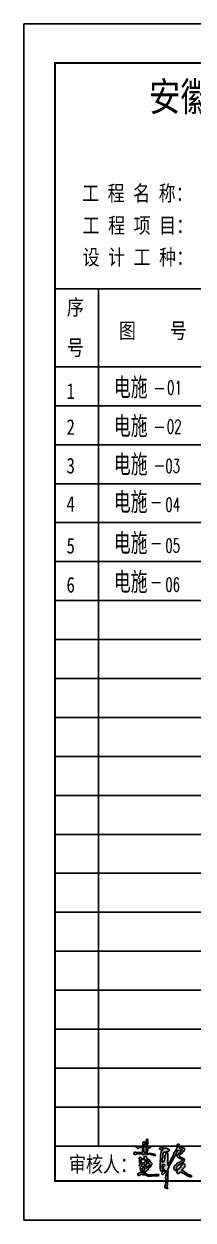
# Model space of a CAD drawing. Extents: x -496980 to 486425, y -292187 to -29437.
# Drawn here: x -209766 to -202714, y -241752 to -191865 of the extents above; entities that cross this region are included whole.
import ezdxf
from ezdxf.enums import TextEntityAlignment as Align

# ---------------------------------------------------------------- set-up
doc = ezdxf.new("R2010")
doc.units = 0
doc.header["$LTSCALE"] = 1000
doc.header["$MEASUREMENT"] = 0
doc.linetypes.add('DASHED', pattern=[10000, 5000, 5000])
for name, color, linetype in [('DN_DIM', 3, 'Continuous'), ('PUB_TEXT', 7, 'Continuous'), ('PUB_TITLE', 4, 'Continuous'), ('WALL', 9, 'Continuous')]:
    doc.layers.add(name, color=color, linetype=linetype)
doc.styles.add('_HZTXT', font='txt.shx', dxfattribs={"width": 0.8, "bigfont": 'hztxt.shx'})
doc.styles.add('_TXT', font='SIMPLEX.shx', dxfattribs={"width": 0.6})
doc.styles.add('中文', font='', dxfattribs={"width": 0.8, "height": 1600})
doc.styles.get('中文').set_extended_font_data('SimSun')

# ---------------------------------------------------------------- blocks, each defined once
blk = doc.blocks.new('A$C3D9F50CE')
h = blk.add_hatch(color=256)
h.paths.add_polyline_path([(141, 446), (149, 446), (155, 446), (160, 445), (164, 441), (169, 440), (175, 441), (179, 444), (186, 445), (212, 442), (227, 436), (246, 431), (260, 428), (269, 423), (273, 422), (278, 425), (279, 429), (277, 434), (268, 440), (257, 445), (244, 449), (225, 453), (209, 453), (187, 453), (180, 454), (176, 456), (172, 462), (172, 467), (175, 483), (177, 495), (177, 500), (176, 506), (176, 510), (176, 516), (177, 524), (178, 531), (184, 531), (190, 526), (193, 526), (199, 523), (205, 522), (211, 523), (214, 525), (214, 534), (212, 538), (204, 542), (196, 544), (187, 546), (174, 547), (174, 550), (173, 552), (173, 557), (176, 570), (179, 582), (180, 593), (180, 612), (180, 624), (177, 632), (172, 636), (167, 637), (164, 636), (160, 633), (157, 627), (158, 616), (160, 608), (161, 595), (160, 583), (159, 566), (159, 554), (158, 546), (154, 544), (145, 542), (137, 543), (134, 546), (134, 559), (134, 566), (135, 570), (140, 573), (145, 577), (146, 586), (140, 595), (135, 600), (129, 602), (123, 602), (117, 597), (113, 588), (116, 577), (117, 566), (112, 556), (109, 552), (101, 551), (57, 543), (52, 547), (47, 548), (39, 548), (34, 545), (31, 537), (32, 530), (37, 523), (45, 517), (57, 517), (68, 523), (80, 531), (96, 535), (108, 533), (109, 514), (109, 502), (110, 483), (114, 470), (111, 466), (107, 466), (100, 467), (84, 467), (70, 467), (50, 467), (32, 467), (21, 469), (12, 468), (4, 466), (0, 459), (0, 449), (4, 444), (11, 441), (22, 441), (31, 444), (40, 445), (80, 446), (104, 446), (110, 444), (110, 440), (113, 436), (118, 434), (125, 437), (128, 441), (128, 446)])
h.paths.add_polyline_path([(138, 468), (133, 474), (127, 481), (127, 490), (126, 507), (124, 516), (124, 528), (125, 531), (128, 534), (131, 535), (139, 536), (148, 534), (156, 532), (161, 530), (161, 522), (159, 512), (158, 506), (156, 498), (157, 489), (156, 474), (156, 470), (149, 470), (145, 467)], flags=16)
h = blk.add_hatch(color=256)
h.paths.add_polyline_path([(595, 216), (603, 214), (627, 202), (654, 186), (665, 180), (678, 172), (689, 166), (695, 161), (702, 158), (712, 156), (720, 155), (725, 152), (730, 154), (737, 154), (739, 157), (743, 160), (742, 166), (732, 169), (725, 175), (718, 178), (707, 180), (692, 189), (685, 193), (671, 205), (645, 219), (645, 223), (621, 233), (615, 237), (613, 242), (615, 245), (620, 248), (623, 251), (627, 252), (630, 254), (632, 257), (633, 260), (636, 267), (640, 269), (644, 271), (648, 273), (651, 278), (653, 282), (653, 286), (650, 295), (652, 299), (653, 303), (652, 307), (649, 314), (648, 316), (646, 318), (643, 319), (635, 322), (633, 322), (628, 320), (626, 317), (621, 312), (620, 309), (611, 301), (606, 294), (604, 287), (601, 279), (583, 264), (581, 260), (579, 256), (572, 251), (566, 248), (558, 246), (552, 249), (549, 250), (546, 254), (545, 257), (544, 263), (545, 270), (548, 278), (558, 289), (572, 300), (597, 321), (638, 347), (640, 350), (644, 357), (648, 361), (648, 365), (648, 368), (648, 374), (643, 385), (630, 394), (597, 407), (592, 409), (584, 414), (581, 418), (581, 422), (583, 424), (584, 426), (587, 431), (595, 439), (601, 443), (611, 454), (617, 461), (624, 466), (630, 475), (639, 482), (648, 495), (650, 504), (650, 511), (639, 524), (634, 526), (623, 528), (606, 527), (600, 522), (588, 519), (582, 523), (582, 525), (580, 529), (580, 534), (579, 540), (582, 547), (583, 550), (582, 559), (581, 568), (579, 570), (572, 573), (568, 575), (562, 574), (558, 574), (556, 568), (557, 557), (555, 538), (546, 511), (537, 493), (525, 474), (517, 467), (511, 456), (502, 427), (489, 404), (480, 388), (474, 373), (464, 352), (457, 335), (444, 317), (444, 306), (436, 299), (434, 309), (432, 315), (435, 325), (433, 344), (436, 355), (435, 375), (436, 398), (436, 409), (437, 428), (436, 444), (435, 454), (427, 460), (414, 461), (407, 453), (404, 434), (399, 419), (398, 402), (398, 388), (393, 373), (384, 349), (374, 339), (366, 340), (364, 347), (364, 352), (364, 361), (364, 379), (367, 388), (369, 391), (371, 402), (370, 409), (370, 416), (372, 425), (372, 431), (373, 434), (372, 443), (374, 452), (374, 461), (374, 465), (378, 469), (382, 470), (388, 470), (396, 469), (406, 470), (416, 472), (423, 476), (434, 476), (445, 480), (447, 484), (451, 491), (458, 497), (456, 504), (441, 510), (419, 520), (409, 519), (396, 521), (380, 523), (365, 525), (355, 532), (350, 531), (340, 532), (338, 531), (334, 523), (330, 518), (329, 514), (329, 509), (331, 505), (336, 502), (339, 502), (351, 503), (355, 504), (363, 505), (371, 505), (375, 504), (377, 500), (376, 498), (372, 497), (369, 494), (363, 491), (355, 489), (350, 480), (349, 462), (346, 442), (342, 429), (341, 411), (340, 392), (340, 377), (339, 354), (341, 340), (337, 325), (339, 307), (338, 282), (338, 278), (336, 272), (336, 268), (337, 262), (337, 256), (339, 250), (341, 245), (343, 239), (344, 236), (346, 229), (349, 227), (353, 227), (356, 227), (359, 228), (364, 230), (367, 229), (369, 232), (370, 236), (371, 240), (370, 246), (371, 253), (376, 258), (384, 250), (383, 242), (380, 229), (376, 224), (374, 222), (371, 217), (366, 212), (364, 210), (359, 206), (357, 202), (357, 199), (357, 195), (357, 191), (359, 188), (361, 185), (364, 183), (366, 182), (369, 182), (372, 181), (375, 184), (377, 186), (381, 190), (384, 193), (388, 195), (391, 197), (394, 200), (396, 204), (397, 209), (398, 214), (399, 217), (399, 224), (398, 228), (403, 234), (409, 234), (413, 232), (416, 216), (418, 190), (410, 166), (406, 142), (408, 119), (409, 78), (407, 60), (399, 30), (399, 15), (413, 9), (434, 0), (430, 11), (423, 24), (432, 44), (432, 66), (434, 135), (436, 148), (434, 160), (436, 171), (437, 185), (437, 202), (439, 220), (436, 233), (435, 242), (436, 252), (443, 265), (449, 275), (449, 286), (459, 297), (464, 311), (471, 318), (475, 326), (488, 349), (492, 357), (498, 370), (506, 382), (516, 402), (519, 408), (526, 417), (533, 426), (535, 433), (542, 454), (548, 460), (550, 464), (552, 470), (557, 477), (555, 483), (556, 487), (559, 491), (561, 493), (565, 495), (568, 490), (571, 490), (579, 490), (587, 490), (592, 491), (597, 493), (599, 495), (601, 497), (604, 502), (605, 505), (609, 505), (615, 507), (621, 501), (619, 496), (616, 493), (610, 486), (604, 478), (595, 471), (588, 462), (578, 456), (573, 446), (562, 437), (559, 434), (556, 429), (556, 424), (557, 419), (557, 413), (562, 407), (566, 401), (568, 399), (576, 394), (582, 391), (588, 388), (594, 388), (603, 383), (608, 381), (621, 379), (627, 376), (628, 370), (621, 366), (614, 361), (605, 353), (584, 342), (557, 327), (544, 308), (535, 302), (526, 297), (521, 289), (514, 282), (511, 279), (511, 272), (512, 261), (514, 257), (517, 250), (519, 244), (530, 237), (532, 234), (542, 232), (546, 233), (554, 233), (559, 230), (556, 224), (551, 216), (552, 209), (554, 201), (558, 197), (563, 193), (573, 196), (579, 200), (584, 203), (590, 212), (592, 214)])
h.paths.add_polyline_path([(397, 300), (394, 297), (389, 296), (386, 293), (384, 290), (384, 288), (382, 284), (381, 280), (380, 276), (377, 274), (375, 273), (374, 270), (374, 268), (372, 264), (369, 262), (367, 258), (363, 261), (362, 263), (360, 265), (361, 268), (362, 270), (362, 272), (362, 274), (363, 275), (362, 282), (361, 296), (363, 311), (374, 311), (384, 310), (393, 311), (394, 308), (395, 308), (397, 305)], flags=16)
h = blk.add_hatch(color=256)
h.paths.add_polyline_path([(109, 198), (115, 207), (129, 211), (144, 216), (164, 235), (183, 246), (191, 251), (189, 260), (189, 271), (198, 277), (211, 278), (222, 298), (235, 326), (215, 347), (196, 369), (182, 378), (170, 386), (161, 394), (161, 402), (161, 410), (158, 418), (153, 420), (142, 420), (135, 417), (133, 410), (133, 401), (136, 395), (133, 392), (126, 389), (113, 389), (101, 388), (97, 390), (95, 393), (91, 400), (89, 404), (83, 405), (76, 406), (72, 403), (69, 396), (67, 391), (69, 383), (73, 378), (72, 372), (74, 366), (73, 352), (74, 340), (77, 334), (80, 327), (80, 322), (70, 306), (69, 302), (68, 296), (71, 288), (76, 287), (80, 283), (83, 280), (82, 273), (82, 266), (82, 262), (83, 257), (83, 251), (83, 247), (85, 236), (86, 235), (97, 232), (100, 227), (104, 225), (113, 225), (114, 227), (114, 232), (112, 235), (110, 238), (110, 245), (108, 251), (109, 266), (114, 268), (122, 273), (122, 279), (120, 285), (114, 289), (107, 284), (102, 282), (100, 290), (99, 297), (96, 302), (100, 310), (107, 314), (119, 319), (125, 321), (133, 321), (137, 317), (138, 312), (136, 289), (134, 275), (138, 252), (137, 237), (123, 229), (109, 220), (91, 211), (72, 204), (55, 197), (49, 192), (49, 186), (51, 178), (54, 173), (60, 167), (69, 172), (75, 175), (88, 181), (94, 185), (102, 185), (108, 182), (112, 179), (127, 179), (140, 180), (153, 175), (164, 171), (180, 163), (222, 162), (282, 164), (300, 166), (312, 165), (319, 170), (321, 176), (318, 181), (310, 184), (289, 183), (267, 182), (231, 180), (194, 180), (172, 183), (166, 190), (153, 197), (137, 198), (121, 192)])
h.paths.add_polyline_path([(162, 261), (157, 266), (154, 272), (156, 280), (156, 290), (153, 295), (155, 303), (156, 309), (156, 313), (158, 319), (161, 321), (165, 325), (171, 324), (175, 324), (177, 323), (183, 324), (186, 325), (190, 325), (197, 323), (199, 318), (199, 313), (199, 306), (198, 302), (195, 299), (191, 295), (184, 291), (174, 284), (170, 281), (172, 277), (170, 272), (168, 264)], flags=16)
h.paths.add_polyline_path([(102, 331), (99, 334), (95, 339), (95, 345), (94, 356), (94, 363), (93, 370), (96, 375), (98, 378), (103, 378), (108, 377), (120, 375), (131, 376), (140, 376), (142, 374), (144, 373), (145, 369), (145, 366), (145, 362), (143, 350), (142, 342), (141, 337), (139, 335), (135, 335), (127, 334), (120, 334), (109, 332)], flags=16)
h.paths.add_polyline_path([(164, 335), (161, 338), (159, 343), (159, 346), (160, 353), (159, 356), (159, 361), (162, 365), (166, 366), (169, 365), (174, 363), (175, 360), (179, 357), (181, 353), (186, 348), (188, 346), (187, 340), (184, 337), (181, 335), (178, 334), (172, 335), (168, 335)], flags=16)
for p, q in [((160, 633), (157, 627)), ((157, 627), (158, 616)), ((158, 616), (160, 608)), ((164, 636), (160, 633)), ((167, 637), (164, 636)), ((172, 636), (167, 637)), ((177, 632), (172, 636)), ((180, 624), (177, 632)), ((180, 612), (180, 624)), ((4, 466), (0, 459)), ((12, 468), (4, 466)), ((21, 469), (12, 468)), ((32, 467), (21, 469)), ((34, 545), (31, 537)), ((31, 537), (32, 530)), ((32, 530), (37, 523)), ((50, 467), (32, 467)), ((39, 548), (34, 545)), ((37, 523), (45, 517)), ((47, 548), (39, 548)), ((45, 517), (57, 517)), ((52, 547), (47, 548)), ((70, 467), (50, 467)), ((57, 543), (52, 547)), ((101, 551), (57, 543)), ((57, 517), (68, 523)), ((68, 523), (80, 531)), ((84, 467), (70, 467)), ((80, 531), (96, 535)), ((100, 467), (84, 467)), ((96, 535), (108, 533)), ((107, 466), (100, 467)), ((109, 552), (101, 551)), ((111, 466), (107, 466)), ((108, 533), (109, 514)), ((112, 556), (109, 552)), ((109, 514), (109, 502)), ((109, 502), (110, 483)), ((110, 483), (113, 472)), ((113, 469), (111, 466)), ((117, 566), (112, 556)), ((117, 597), (113, 588)), ((113, 588), (116, 577)), ((113, 472), (113, 469)), ((116, 577), (117, 566)), ((123, 602), (117, 597)), ((129, 602), (123, 602)), ((124, 528), (125, 531)), ((124, 516), (124, 528)), ((126, 507), (124, 516)), ((125, 531), (128, 534)), ((127, 490), (126, 507)), ((127, 481), (127, 490)), ((133, 474), (127, 481)), ((128, 534), (131, 535)), ((135, 600), (129, 602)), ((131, 535), (139, 536)), ((138, 468), (133, 474)), ((134, 566), (135, 570)), ((134, 559), (134, 566)), ((134, 546), (134, 559)), ((137, 543), (134, 546)), ((140, 595), (135, 600)), ((135, 570), (140, 573)), ((145, 542), (137, 543)), ((145, 467), (138, 468)), ((139, 536), (148, 534)), ((146, 586), (140, 595)), ((140, 573), (145, 577)), ((145, 577), (146, 586)), ((154, 544), (145, 542)), ((149, 470), (145, 467)), ((148, 534), (156, 532)), ((156, 470), (149, 470)), ((156, 545), (154, 544)), ((158, 547), (156, 545)), ((156, 532), (161, 530)), ((158, 506), (156, 498)), ((156, 498), (157, 489)), ((157, 489), (156, 474)), ((156, 474), (156, 470)), ((157, 489), (157, 489)), ((159, 554), (158, 547)), ((159, 512), (158, 506)), ((158, 506), (158, 506)), ((160, 583), (159, 566)), ((159, 566), (159, 554)), ((161, 522), (159, 512)), ((160, 608), (161, 595)), ((161, 595), (160, 583)), ((161, 530), (161, 522)), ((172, 467), (175, 483)), ((172, 462), (172, 467)), ((176, 456), (172, 462)), ((173, 557), (176, 570)), ((173, 552), (173, 557)), ((174, 550), (173, 552)), ((174, 547), (174, 550)), ((187, 546), (174, 547)), ((175, 483), (177, 495)), ((175, 483), (175, 483)), ((175, 483), (175, 483)), ((175, 483), (175, 483)), ((175, 483), (175, 483)), ((175, 483), (175, 483)), ((176, 570), (179, 582)), ((176, 516), (177, 524)), ((176, 510), (176, 516)), ((176, 506), (176, 510)), ((177, 500), (176, 506)), ((177, 529), (180, 531)), ((177, 524), (177, 529)), ((177, 495), (177, 500)), ((177, 495), (177, 495)), ((177, 495), (177, 495)), ((177, 495), (177, 495)), ((177, 495), (177, 495)), ((177, 495), (177, 495)), ((177, 495), (177, 495)), ((177, 495), (177, 495)), ((177, 495), (177, 495)), ((177, 495), (177, 495)), ((179, 582), (180, 593)), ((180, 593), (180, 612)), ((180, 531), (184, 531)), ((184, 531), (190, 526)), ((196, 544), (187, 546)), ((190, 526), (193, 526)), ((193, 526), (199, 523)), ((204, 542), (196, 544)), ((199, 523), (205, 522)), ((212, 538), (204, 542)), ((205, 522), (211, 523)), ((211, 523), (214, 525)), ((214, 534), (212, 538)), ((214, 525), (214, 534)), ((329, 514), (330, 518)), ((329, 509), (329, 514)), ((331, 505), (329, 509)), ((330, 518), (333, 522)), ((336, 502), (331, 505)), ((333, 522), (335, 525)), ((335, 525), (338, 531)), ((339, 502), (336, 502)), ((338, 531), (340, 532)), ((351, 503), (339, 502)), ((340, 532), (350, 531)), ((346, 442), (349, 462)), ((349, 462), (350, 480)), ((350, 531), (355, 532)), ((350, 480), (355, 489)), ((355, 504), (351, 503)), ((355, 532), (365, 525)), ((363, 505), (355, 504)), ((355, 489), (363, 491)), ((371, 505), (363, 505)), ((363, 491), (369, 494)), ((365, 525), (380, 523)), ((369, 494), (372, 497)), ((375, 504), (371, 505)), ((372, 497), (376, 498)), ((378, 469), (374, 465)), ((374, 465), (374, 461)), ((374, 461), (374, 452)), ((377, 500), (375, 504)), ((376, 498), (377, 500)), ((382, 470), (378, 469)), ((380, 523), (396, 521)), ((388, 470), (382, 470)), ((396, 469), (388, 470)), ((396, 521), (409, 519)), ((406, 470), (396, 469)), ((416, 472), (406, 470)), ((407, 453), (414, 461)), ((409, 519), (419, 520)), ((414, 461), (427, 460)), ((423, 476), (416, 472)), ((419, 520), (441, 510)), ((434, 476), (423, 476)), ((445, 480), (434, 476)), ((441, 510), (456, 504)), ((447, 484), (445, 480)), ((451, 491), (447, 484)), ((458, 497), (451, 491)), ((456, 504), (458, 497)), ((511, 456), (517, 467)), ((517, 467), (525, 474)), ((525, 474), (537, 493)), ((537, 493), (546, 511)), ((546, 511), (555, 538)), ((550, 464), (548, 460)), ((552, 470), (550, 464)), ((557, 477), (552, 470)), ((555, 538), (557, 557)), ((556, 487), (555, 483)), ((555, 483), (557, 477)), ((556, 568), (558, 574)), ((557, 557), (556, 568)), ((556, 568), (556, 568)), ((559, 491), (556, 487)), ((557, 477), (557, 477)), ((558, 574), (562, 574)), ((561, 493), (559, 491)), ((565, 495), (561, 493)), ((562, 574), (568, 575)), ((568, 490), (565, 495)), ((568, 575), (572, 573)), ((571, 490), (568, 490)), ((579, 490), (571, 490)), ((572, 573), (579, 570)), ((578, 456), (588, 462)), ((579, 570), (581, 568)), ((582, 547), (579, 540)), ((579, 540), (580, 534)), ((587, 490), (579, 490)), ((580, 534), (580, 529)), ((580, 529), (582, 525)), ((581, 568), (582, 559)), ((582, 559), (583, 550)), ((583, 550), (582, 547)), ((582, 525), (582, 523)), ((582, 523), (582, 523)), ((582, 523), (588, 519)), ((592, 491), (587, 490)), ((588, 519), (600, 522)), ((588, 519), (588, 519)), ((588, 462), (595, 471)), ((597, 493), (592, 491)), ((595, 471), (604, 478)), ((599, 495), (597, 493)), ((601, 497), (599, 495)), ((600, 522), (606, 527)), ((604, 502), (601, 497)), ((605, 505), (604, 502)), ((604, 502), (604, 502)), ((604, 478), (610, 486)), ((609, 505), (605, 505)), ((606, 527), (623, 528)), ((615, 507), (609, 505)), ((610, 486), (616, 493)), ((617, 461), (611, 454)), ((619, 502), (615, 507)), ((615, 507), (615, 507)), ((616, 493), (619, 496)), ((624, 466), (617, 461)), ((620, 500), (619, 502)), ((619, 502), (619, 502)), ((619, 496), (620, 500)), ((623, 528), (634, 526)), ((630, 475), (624, 466)), ((639, 482), (630, 475)), ((634, 526), (639, 524)), ((639, 524), (650, 511)), ((648, 495), (639, 482)), ((650, 504), (648, 495)), ((650, 511), (650, 504)), ((0, 459), (0, 449)), ((0, 449), (4, 444)), ((4, 444), (11, 441)), ((11, 441), (22, 441)), ((22, 441), (31, 444)), ((31, 444), (40, 445)), ((40, 445), (80, 446)), ((67, 391), (69, 396)), ((69, 383), (67, 391)), ((69, 396), (72, 403)), ((73, 378), (69, 383)), ((70, 306), (80, 322)), ((72, 403), (76, 406)), ((72, 372), (73, 378)), ((74, 366), (72, 372)), ((73, 352), (74, 366)), ((74, 340), (73, 352)), ((77, 334), (74, 340)), ((76, 406), (83, 405)), ((80, 327), (77, 334)), ((80, 446), (104, 446)), ((80, 322), (80, 327)), ((83, 405), (89, 404)), ((89, 404), (91, 400)), ((91, 400), (95, 393)), ((93, 370), (94, 372)), ((94, 363), (93, 370)), ((94, 372), (96, 375)), ((94, 356), (94, 363)), ((95, 345), (94, 356)), ((95, 393), (97, 390)), ((95, 339), (95, 345)), ((99, 334), (95, 339)), ((96, 375), (98, 378)), ((100, 310), (96, 302)), ((97, 390), (101, 388)), ((98, 378), (103, 378)), ((102, 331), (99, 334)), ((107, 314), (100, 310)), ((101, 388), (113, 389)), ((109, 332), (102, 331)), ((103, 378), (108, 377)), ((104, 446), (110, 444)), ((119, 319), (107, 314)), ((108, 377), (120, 375)), ((120, 334), (109, 332)), ((110, 444), (110, 440)), ((110, 440), (113, 436)), ((113, 436), (118, 434)), ((113, 389), (126, 389)), ((118, 434), (125, 437)), ((125, 321), (119, 319)), ((120, 375), (131, 376)), ((127, 334), (120, 334)), ((125, 437), (128, 441)), ((133, 321), (125, 321)), ((126, 389), (133, 392)), ((135, 335), (127, 334)), ((128, 444), (129, 446)), ((128, 441), (128, 444)), ((129, 446), (141, 446)), ((131, 376), (140, 376)), ((133, 410), (135, 417)), ((133, 401), (133, 410)), ((136, 395), (133, 401)), ((133, 392), (136, 395)), ((137, 317), (133, 321)), ((135, 417), (142, 420)), ((139, 335), (135, 335)), ((136, 289), (138, 312)), ((138, 312), (137, 317)), ((141, 337), (139, 335)), ((140, 376), (142, 374)), ((141, 446), (149, 446)), ((142, 342), (141, 337)), ((142, 420), (153, 420)), ((142, 374), (144, 373)), ((143, 350), (142, 342)), ((145, 362), (143, 350)), ((144, 373), (145, 369)), ((145, 369), (145, 366)), ((145, 366), (145, 362)), ((149, 446), (155, 446)), ((153, 420), (158, 418)), ((155, 446), (160, 445)), ((155, 303), (156, 309)), ((156, 313), (158, 319)), ((156, 309), (156, 313)), ((158, 418), (161, 410)), ((158, 319), (161, 321)), ((159, 361), (162, 365)), ((159, 356), (159, 361)), ((160, 353), (159, 356)), ((159, 346), (160, 353)), ((159, 343), (159, 346)), ((161, 338), (159, 343)), ((160, 445), (164, 441)), ((161, 410), (161, 402)), ((161, 402), (161, 394)), ((161, 394), (170, 386)), ((164, 335), (161, 338)), ((161, 321), (164, 324)), ((162, 365), (166, 366)), ((164, 441), (169, 440)), ((168, 335), (164, 335)), ((164, 324), (166, 325)), ((166, 366), (169, 365)), ((166, 325), (171, 324)), ((172, 335), (168, 335)), ((169, 440), (175, 441)), ((169, 365), (174, 363)), ((170, 386), (182, 378)), ((171, 324), (175, 324)), ((178, 334), (172, 335)), ((174, 363), (175, 360)), ((175, 441), (179, 444)), ((175, 360), (179, 357)), ((175, 324), (177, 323)), ((180, 454), (176, 456)), ((177, 323), (183, 324)), ((181, 335), (178, 334)), ((179, 444), (186, 445)), ((179, 357), (181, 353)), ((187, 453), (180, 454)), ((181, 353), (186, 348)), ((184, 337), (181, 335)), ((182, 378), (196, 369)), ((183, 324), (186, 325)), ((187, 340), (184, 337)), ((186, 445), (212, 442)), ((186, 348), (188, 346)), ((186, 325), (190, 325)), ((209, 453), (187, 453)), ((188, 346), (187, 340)), ((187, 340), (187, 340)), ((190, 325), (195, 324)), ((195, 324), (197, 322)), ((196, 369), (215, 347)), ((197, 322), (199, 318)), ((199, 318), (199, 313)), ((199, 313), (199, 306)), ((225, 453), (209, 453)), ((212, 442), (227, 436)), ((215, 347), (235, 326)), ((235, 326), (222, 298)), ((244, 449), (225, 453)), ((227, 436), (246, 431)), ((257, 445), (244, 449)), ((246, 431), (260, 428)), ((268, 440), (257, 445)), ((260, 428), (269, 423)), ((277, 434), (268, 440)), ((269, 423), (273, 422)), ((273, 422), (278, 425)), ((279, 429), (277, 434)), ((278, 425), (279, 429)), ((337, 325), (341, 340)), ((339, 307), (337, 325)), ((339, 354), (340, 377)), ((341, 340), (339, 354)), ((340, 392), (341, 411)), ((340, 377), (340, 392)), ((341, 411), (342, 429)), ((342, 429), (346, 442)), ((361, 296), (363, 311)), ((363, 311), (363, 311)), ((363, 311), (374, 311)), ((367, 388), (364, 379)), ((364, 379), (364, 361)), ((364, 361), (364, 352)), ((364, 352), (364, 347)), ((364, 347), (366, 340)), ((366, 340), (366, 340)), ((366, 340), (374, 339)), ((369, 391), (367, 388)), ((371, 402), (369, 391)), ((372, 425), (370, 416)), ((370, 416), (370, 409)), ((370, 409), (371, 402)), ((374, 452), (372, 443)), ((372, 443), (373, 434)), ((373, 434), (372, 431)), ((372, 431), (372, 425)), ((374, 339), (384, 349)), ((374, 311), (384, 310)), ((384, 349), (393, 373)), ((384, 310), (393, 311)), ((393, 373), (398, 388)), ((393, 311), (394, 308)), ((394, 308), (395, 308)), ((395, 308), (397, 305)), ((398, 402), (399, 419)), ((398, 388), (398, 402)), ((399, 419), (404, 434)), ((404, 434), (407, 453)), ((407, 453), (407, 453)), ((427, 460), (435, 454)), ((435, 325), (432, 315)), ((432, 315), (434, 309)), ((436, 355), (433, 344)), ((433, 344), (435, 325)), ((434, 309), (436, 299)), ((435, 454), (436, 444)), ((436, 398), (435, 375)), ((435, 375), (436, 355)), ((436, 444), (437, 428)), ((437, 428), (436, 409)), ((436, 409), (436, 398)), ((444, 317), (457, 335)), ((444, 306), (444, 317)), ((457, 335), (464, 352)), ((464, 311), (459, 297)), ((464, 352), (474, 373)), ((471, 318), (464, 311)), ((475, 326), (471, 318)), ((474, 373), (480, 388)), ((488, 349), (475, 326)), ((480, 388), (489, 404)), ((492, 357), (488, 349)), ((489, 404), (502, 427)), ((498, 370), (492, 357)), ((506, 382), (498, 370)), ((502, 427), (511, 456)), ((516, 402), (506, 382)), ((506, 382), (506, 382)), ((519, 408), (516, 402)), ((526, 417), (519, 408)), ((533, 426), (526, 417)), ((535, 433), (533, 426)), ((542, 454), (535, 433)), ((535, 302), (544, 308)), ((548, 460), (542, 454)), ((544, 308), (557, 327)), ((556, 429), (559, 434)), ((556, 424), (556, 429)), ((557, 419), (556, 424)), ((557, 413), (557, 419)), ((562, 407), (557, 413)), ((557, 327), (584, 342)), ((559, 434), (562, 437)), ((562, 437), (573, 446)), ((566, 401), (562, 407)), ((568, 399), (566, 401)), ((576, 394), (568, 399)), ((597, 321), (572, 300)), ((573, 446), (578, 456)), ((582, 391), (576, 394)), ((583, 424), (581, 422)), ((581, 422), (581, 419)), ((581, 419), (581, 417)), ((581, 417), (584, 414)), ((588, 388), (582, 391)), ((584, 426), (583, 424)), ((587, 431), (584, 426)), ((584, 414), (592, 409)), ((584, 342), (605, 353)), ((595, 439), (587, 431)), ((587, 431), (587, 431)), ((594, 388), (588, 388)), ((592, 409), (597, 407)), ((603, 383), (594, 388)), ((601, 443), (595, 439)), ((597, 407), (630, 394)), ((638, 347), (597, 321)), ((611, 454), (601, 443)), ((608, 381), (603, 383)), ((605, 353), (614, 361)), ((619, 380), (608, 381)), ((611, 301), (620, 309)), ((614, 361), (621, 366)), ((623, 378), (619, 380)), ((620, 309), (621, 312)), ((621, 366), (628, 370)), ((621, 312), (626, 317)), ((626, 377), (623, 378)), ((628, 374), (626, 377)), ((626, 317), (628, 320)), ((628, 370), (628, 374)), ((628, 320), (633, 322)), ((630, 394), (643, 385)), ((633, 322), (635, 322)), ((635, 322), (643, 319)), ((640, 350), (638, 347)), ((644, 357), (640, 350)), ((643, 385), (648, 374)), ((643, 319), (646, 318)), ((648, 361), (644, 357)), ((646, 318), (648, 316)), ((648, 374), (648, 368)), ((648, 368), (648, 365)), ((648, 365), (648, 361)), ((648, 316), (649, 314)), ((649, 314), (652, 307)), ((652, 307), (653, 303)), ((49, 192), (55, 197)), ((49, 186), (49, 192)), ((51, 178), (49, 186)), ((54, 173), (51, 178)), ((60, 167), (54, 173)), ((55, 197), (72, 204)), ((69, 172), (60, 167)), ((68, 296), (69, 302)), ((71, 288), (68, 296)), ((69, 302), (70, 306)), ((75, 175), (69, 172)), ((76, 287), (71, 288)), ((72, 204), (91, 211)), ((88, 181), (75, 175)), ((80, 283), (76, 287)), ((83, 280), (80, 283)), ((82, 273), (83, 280)), ((82, 266), (82, 273)), ((82, 273), (82, 273)), ((82, 262), (82, 266)), ((83, 257), (82, 262)), ((83, 251), (83, 257)), ((83, 247), (83, 251)), ((85, 236), (83, 247)), ((86, 235), (85, 236)), ((97, 232), (86, 235)), ((94, 185), (88, 181)), ((91, 211), (109, 220)), ((102, 185), (94, 185)), ((96, 302), (99, 297)), ((100, 227), (97, 232)), ((99, 297), (100, 290)), ((100, 290), (102, 282)), ((104, 225), (100, 227)), ((102, 282), (107, 284)), ((108, 182), (102, 185)), ((113, 225), (104, 225)), ((107, 284), (114, 289)), ((109, 264), (108, 251)), ((108, 251), (110, 245)), ((112, 179), (108, 182)), ((110, 266), (109, 264)), ((109, 220), (123, 229)), ((115, 207), (109, 198)), ((109, 198), (121, 192)), ((114, 268), (110, 266)), ((110, 245), (110, 238)), ((110, 238), (112, 235)), ((112, 235), (114, 232)), ((127, 179), (112, 179)), ((114, 227), (113, 225)), ((114, 289), (120, 285)), ((122, 273), (114, 268)), ((114, 232), (114, 227)), ((129, 211), (115, 207)), ((120, 285), (122, 279)), ((121, 192), (137, 198)), ((122, 279), (122, 273)), ((123, 229), (137, 237)), ((140, 180), (127, 179)), ((144, 216), (129, 211)), ((134, 275), (136, 289)), ((138, 252), (134, 275)), ((137, 237), (138, 252)), ((137, 198), (153, 197)), ((153, 175), (140, 180)), ((164, 235), (144, 216)), ((153, 295), (155, 303)), ((156, 290), (153, 295)), ((153, 197), (166, 190)), ((164, 171), (153, 175)), ((154, 272), (156, 280)), ((157, 266), (154, 272)), ((156, 280), (156, 290)), ((162, 261), (157, 266)), ((168, 264), (162, 261)), ((183, 246), (164, 235)), ((180, 163), (164, 171)), ((166, 190), (172, 183)), ((170, 272), (168, 264)), ((174, 284), (170, 281)), ((170, 281), (172, 277)), ((172, 277), (170, 272)), ((172, 183), (194, 180)), ((184, 291), (174, 284)), ((222, 162), (180, 163)), ((191, 251), (183, 246)), ((191, 295), (184, 291)), ((198, 277), (189, 271)), ((189, 271), (189, 260)), ((189, 260), (191, 251)), ((195, 299), (191, 295)), ((194, 180), (231, 180)), ((198, 302), (195, 299)), ((199, 306), (198, 302)), ((211, 278), (198, 277)), ((222, 298), (211, 278)), ((282, 164), (222, 162)), ((231, 180), (267, 182)), ((267, 182), (289, 183)), ((300, 166), (282, 164)), ((289, 183), (310, 184)), ((312, 165), (300, 166)), ((310, 184), (318, 181)), ((319, 170), (312, 165)), ((318, 181), (321, 176)), ((321, 176), (319, 170)), ((336, 272), (337, 276)), ((336, 268), (336, 272)), ((337, 262), (336, 268)), ((337, 276), (338, 278)), ((337, 256), (337, 262)), ((339, 250), (337, 256)), ((338, 282), (339, 307)), ((338, 278), (338, 282)), ((341, 245), (339, 250)), ((343, 239), (341, 245)), ((344, 236), (343, 239)), ((346, 229), (344, 236)), ((349, 227), (346, 229)), ((353, 227), (349, 227)), ((356, 227), (353, 227)), ((359, 228), (356, 227)), ((357, 202), (359, 206)), ((357, 199), (357, 202)), ((357, 195), (357, 199)), ((357, 191), (357, 195)), ((359, 188), (357, 191)), ((364, 230), (359, 228)), ((359, 206), (364, 210)), ((361, 185), (359, 188)), ((360, 265), (361, 268)), ((362, 263), (360, 265)), ((362, 282), (361, 296)), ((361, 268), (362, 270)), ((364, 183), (361, 185)), ((363, 275), (362, 282)), ((362, 274), (363, 275)), ((362, 272), (362, 274)), ((362, 270), (362, 272)), ((363, 261), (362, 263)), ((366, 259), (363, 261)), ((367, 229), (364, 230)), ((364, 210), (366, 212)), ((366, 182), (364, 183)), ((368, 260), (366, 259)), ((366, 212), (371, 217)), ((369, 182), (366, 182)), ((369, 232), (367, 229)), ((369, 262), (368, 260)), ((372, 264), (369, 262)), ((370, 236), (369, 232)), ((372, 181), (369, 182)), ((371, 253), (370, 246)), ((370, 246), (371, 240)), ((371, 240), (370, 236)), ((376, 258), (371, 253)), ((371, 253), (371, 253)), ((371, 217), (374, 222)), ((374, 268), (372, 264)), ((372, 264), (372, 264)), ((375, 184), (372, 181)), ((375, 273), (374, 270)), ((374, 270), (374, 268)), ((374, 222), (376, 224)), ((377, 274), (375, 273)), ((377, 186), (375, 184)), ((375, 184), (375, 184)), ((384, 250), (376, 258)), ((376, 224), (380, 228)), ((380, 276), (377, 274)), ((381, 190), (377, 186)), ((381, 279), (380, 276)), ((380, 230), (383, 242)), ((380, 228), (380, 230)), ((382, 282), (381, 279)), ((384, 193), (381, 190)), ((384, 288), (382, 284)), ((382, 284), (382, 282)), ((383, 242), (384, 250)), ((386, 293), (384, 290)), ((384, 290), (384, 288)), ((384, 250), (384, 250)), ((388, 195), (384, 193)), ((389, 296), (386, 293)), ((391, 197), (388, 195)), ((394, 297), (389, 296)), ((394, 200), (391, 197)), ((397, 300), (394, 297)), ((396, 204), (394, 200)), ((397, 209), (396, 204)), ((397, 305), (397, 300)), ((398, 214), (397, 209)), ((400, 230), (398, 228)), ((398, 228), (399, 224)), ((399, 217), (398, 214)), ((399, 224), (399, 217)), ((402, 232), (400, 230)), ((404, 234), (402, 232)), ((409, 234), (404, 234)), ((404, 234), (404, 234)), ((406, 142), (410, 166)), ((413, 232), (409, 234)), ((410, 166), (418, 190)), ((416, 216), (413, 232)), ((418, 190), (416, 216)), ((416, 216), (416, 216)), ((436, 171), (434, 160)), ((434, 160), (436, 148)), ((436, 252), (435, 242)), ((435, 242), (436, 233)), ((436, 299), (444, 306)), ((436, 299), (436, 299)), ((443, 265), (436, 252)), ((436, 233), (439, 220)), ((437, 185), (436, 171)), ((439, 220), (437, 202)), ((437, 202), (437, 185)), ((449, 275), (443, 265)), ((459, 297), (449, 286)), ((449, 286), (449, 275)), ((459, 297), (459, 297)), ((511, 279), (514, 282)), ((511, 272), (511, 279)), ((512, 261), (511, 272)), ((514, 257), (512, 261)), ((514, 282), (521, 289)), ((517, 250), (514, 257)), ((519, 244), (517, 250)), ((530, 237), (519, 244)), ((521, 289), (526, 297)), ((526, 297), (535, 302)), ((532, 234), (530, 237)), ((542, 232), (532, 234)), ((546, 233), (542, 232)), ((545, 270), (544, 263)), ((544, 263), (545, 257)), ((548, 278), (545, 270)), ((545, 257), (546, 255)), ((546, 255), (547, 253)), ((554, 233), (546, 233)), ((547, 253), (549, 250)), ((558, 289), (548, 278)), ((549, 250), (552, 249)), ((551, 216), (556, 224)), ((552, 209), (551, 216)), ((552, 249), (556, 247)), ((554, 201), (552, 209)), ((552, 209), (552, 209)), ((557, 231), (554, 233)), ((557, 199), (554, 201)), ((556, 247), (560, 247)), ((556, 224), (559, 229)), ((559, 229), (557, 231)), ((559, 197), (557, 199)), ((572, 300), (558, 289)), ((563, 193), (559, 197)), ((560, 247), (566, 248)), ((573, 196), (563, 193)), ((563, 193), (563, 193)), ((566, 248), (572, 251)), ((572, 251), (579, 256)), ((579, 200), (573, 196)), ((579, 256), (581, 260)), ((584, 203), (579, 200)), ((581, 260), (583, 264)), ((583, 264), (601, 279)), ((590, 212), (584, 203)), ((592, 214), (590, 212)), ((595, 216), (592, 214)), ((603, 214), (595, 216)), ((601, 279), (604, 287)), ((627, 202), (603, 214)), ((604, 287), (606, 294)), ((606, 294), (611, 301)), ((615, 245), (614, 242)), ((614, 242), (614, 240)), ((614, 240), (615, 237)), ((620, 248), (615, 245)), ((615, 237), (615, 237)), ((615, 237), (621, 233)), ((623, 251), (620, 248)), ((621, 233), (645, 223)), ((627, 252), (623, 251)), ((630, 254), (627, 252)), ((654, 186), (627, 202)), ((632, 257), (630, 254)), ((633, 260), (632, 257)), ((636, 267), (633, 260)), ((640, 269), (636, 267)), ((644, 271), (640, 269)), ((648, 273), (644, 271)), ((645, 223), (645, 219)), ((645, 219), (671, 205)), ((651, 278), (648, 273)), ((652, 299), (650, 295)), ((650, 295), (653, 286)), ((653, 282), (651, 277)), ((651, 277), (651, 278)), ((653, 303), (652, 299)), ((653, 286), (653, 282)), ((665, 180), (654, 186)), ((678, 172), (665, 180)), ((671, 205), (685, 193)), ((689, 166), (678, 172)), ((685, 193), (692, 189)), ((695, 161), (689, 166)), ((692, 189), (707, 180)), ((702, 158), (695, 161)), ((712, 156), (702, 158)), ((707, 180), (718, 178)), ((720, 155), (712, 156)), ((718, 178), (725, 175)), ((725, 152), (720, 155)), ((725, 175), (732, 169)), ((730, 154), (725, 152)), ((737, 154), (730, 154)), ((732, 169), (742, 166)), ((739, 157), (737, 154)), ((743, 160), (739, 157)), ((742, 166), (742, 166)), ((742, 166), (743, 160)), ((399, 30), (407, 60)), ((399, 15), (399, 30)), ((413, 9), (399, 15)), ((408, 119), (406, 142)), ((407, 60), (409, 78)), ((409, 78), (408, 119)), ((434, 0), (413, 9)), ((432, 44), (423, 24)), ((423, 24), (430, 11)), ((430, 11), (434, 0)), ((434, 135), (432, 66)), ((432, 66), (432, 44)), ((436, 148), (434, 135))]:
    blk.add_line(p, q)

msp = doc.modelspace()

# ---------------------------------------------------------------- linework, layer by layer
at = {"color": 4}
for p, q in [((-208465.9, -202914.6), (-176940.5, -202914.6)), ((-206656, -202914.6), (-206656, -238664.6)), ((-208465.9, -206164.6), (-176940.5, -206164.6)), ((-208465.9, -207789.6), (-176940.5, -207789.6)), ((-208465.9, -209414.6), (-176940.5, -209414.6)), ((-208465.9, -211039.6), (-176940.5, -211039.6)), ((-208465.9, -212664.6), (-176940.5, -212664.6)), ((-208465.9, -214289.6), (-176940.5, -214289.6)), ((-208465.9, -215914.6), (-176940.5, -215914.6)), ((-208465.9, -217539.6), (-176940.5, -217539.6)), ((-208465.9, -219164.6), (-176940.5, -219164.6)), ((-208465.9, -220789.6), (-176940.5, -220789.6)), ((-208465.9, -222414.6), (-176940.5, -222414.6)), ((-208465.9, -224039.6), (-176940.5, -224039.6)), ((-208465.9, -225664.6), (-176940.5, -225664.6)), ((-208465.9, -227289.6), (-176940.5, -227289.6)), ((-208465.9, -228914.6), (-176940.5, -228914.6)), ((-208465.9, -230539.6), (-176940.5, -230539.6)), ((-208465.9, -232164.6), (-176940.5, -232164.6)), ((-208465.9, -233789.6), (-176940.5, -233789.6)), ((-208465.9, -235414.6), (-176940.5, -235414.6)), ((-208465.9, -237039.6), (-176940.5, -237039.6)), ((-208465.9, -238664.6), (-176940.5, -238664.6))]:
    msp.add_line(p, q, dxfattribs=at)
at = {"layer": 'PUB_TITLE', "linetype": 'DASHED'}
msp.add_lwpolyline([(-209765.5, -241752.4), (-209765.5, -191864.9), (-175640.5, -191864.9), (-175640.5, -241752.4)], close=True, dxfattribs=at)
at = {"layer": 'WALL', "const_width": 81.2, "flags": 128}
msp.add_lwpolyline([(-176940.5, -240127.4), (-176940.5, -193490.4), (-208465.9, -193490.4), (-208465.9, -240127.4)], close=True, dxfattribs=at)

# ---------------------------------------------------------------- block references
at = {"xscale": 3.25, "yscale": 3.25, "zscale": 3.25}
msp.add_blockref('A$C3D9F50CE', (-205181.5, -240445.8, 0), dxfattribs=at)

# ---------------------------------------------------------------- texts
at = {"style": '中文', "width": 0.8}
msp.add_text('安徽新天柱工程规划设计研究院有限公司', height=1206.562, dxfattribs=at).set_placement((-192703.2, -195503.8), align=Align.CENTER)
for s, p in [(' 工 程 名 称：', (-207693, -199250.9)), ('工 程 项 目：', (-207319.4, -200592)), ('设 计 工 种：', (-207319.4, -201918.1)), ('序', (-207973.2, -204006.1)), ('图    号', (-205807.7, -204983)), ('号', (-207973.2, -205692.8)), ('1', (-207991.8, -207503.9)), ('2', (-207991.8, -209001.7)), ('3', (-207991.8, -210612.2)), ('4', (-207991.8, -212206)), ('5', (-207991.8, -213954.7)), ('6', (-207991.8, -215579.7)), ('审核人：', (-207889.2, -239752.9))]:
    msp.add_text(s, height=650, dxfattribs=at).set_placement(p)
at = {"layer": 'DN_DIM', "style": '_TXT', "width": 0.628571}
for s, p in [('01', (-203795.9, -207321.3)), ('02', (-203807.6, -208950.8)), ('03', (-203868.8, -210591.3)), ('04', (-203868.8, -212198.9)), ('05', (-203868.8, -213907.7)), ('06', (-203868.8, -215532.7))]:
    msp.add_text(s, height=568.75, dxfattribs=at).set_placement(p)
at = {"layer": 'PUB_TEXT', "width": 0.8}
for s, height, style, p in [('电施', 876.95, '_HZTXT', (-206016.2, -207485.1)), ('-', 585, '_TXT', (-204369.9, -207326.1)), ('电施', 876.95, '_HZTXT', (-206016.2, -209097.4)), ('-', 585, '_TXT', (-204369.9, -208938.5)), ('电施', 876.95, '_HZTXT', (-206016.2, -210693.4)), ('-', 585, '_TXT', (-204369.9, -210548.6)), ('电施', 876.95, '_HZTXT', (-206016.2, -212262.9)), ('-', 585, '_TXT', (-204513, -212074)), ('电施', 876.95, '_HZTXT', (-206016.2, -213973.2)), ('-', 585, '_TXT', (-204513, -213784.3)), ('电施', 876.95, '_HZTXT', (-206016.2, -215598.2)), ('-', 585, '_TXT', (-204513, -215409.3))]:
    msp.add_text(s, height=height, dxfattribs=dict(at, style=style)).set_placement(p)

doc.saveas('drawing.dxf')
